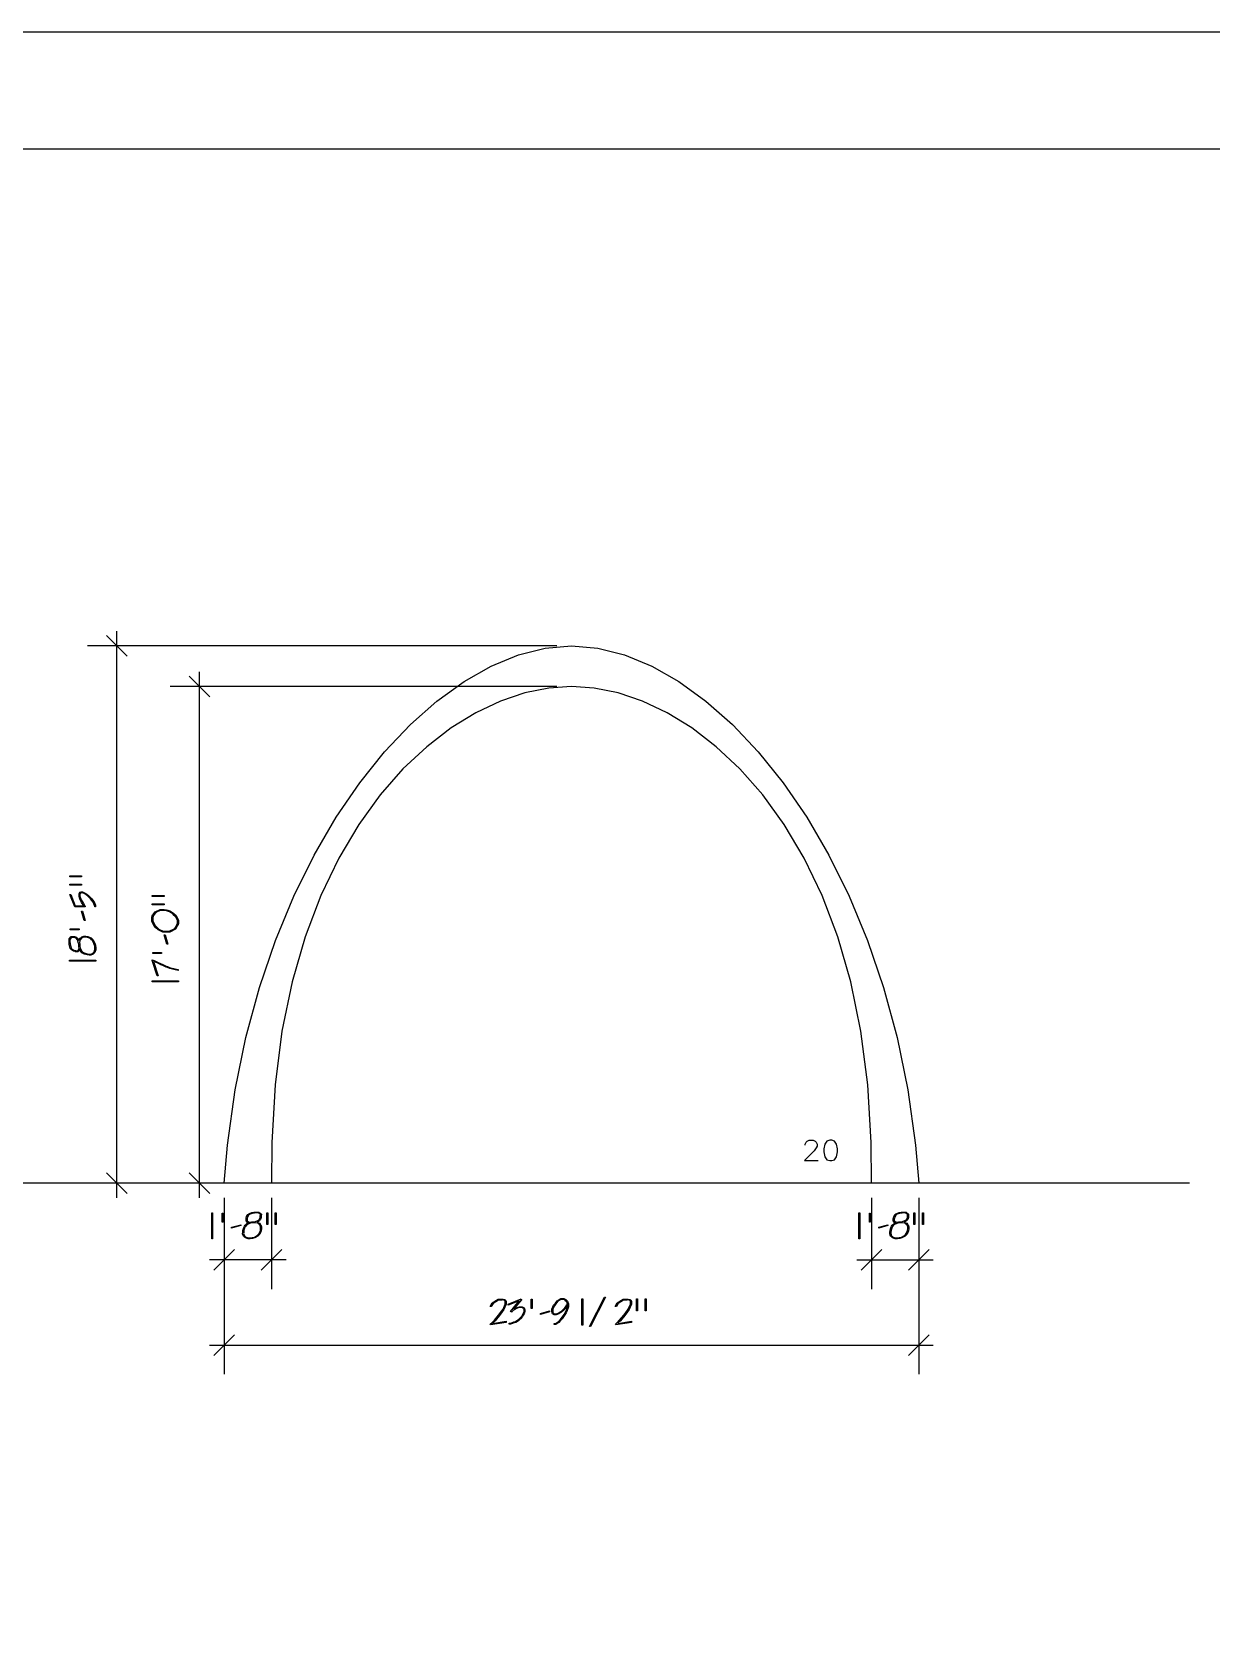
# Model space of a CAD drawing. Extents: x -97.3 to -8.2, y -85.6 to -26.1.
# Drawn here: x -31.03 to -18.53, y -43.04 to -26.12 of the extents above; entities that cross this region are included whole.
import ezdxf

# ---------------------------------------------------------------- set-up
doc = ezdxf.new("R2010")
doc.units = 0
for name, color, linetype in [('ARCHES', 18, 'CONTINUOUS'), ('DIMENSION', 18, 'CONTINUOUS'), ('NONE', 18, 'CONTINUOUS')]:
    doc.layers.add(name, color=color, linetype=linetype)

msp = doc.modelspace()

# ---------------------------------------------------------------- linework, layer by layer
at = {"layer": 'ARCHES'}
msp.add_lwpolyline([(-25.31, -32.631), (-25.031, -32.656), (-24.747, -32.728), (-24.459, -32.847), (-24.17, -33.01), (-23.884, -33.217), (-23.603, -33.466), (-23.329, -33.755), (-23.065, -34.084), (-22.815, -34.449), (-22.581, -34.85), (-22.365, -35.286), (-22.17, -35.754), (-22, -36.253), (-21.857, -36.783), (-21.743, -37.34), (-21.662, -37.925), (-21.627, -38.328), (-21.636, -38.328), (-21.654, -38.328), (-21.679, -38.328), (-21.711, -38.328), (-21.748, -38.328), (-21.789, -38.328), (-21.833, -38.328), (-21.878, -38.328), (-21.923, -38.328), (-21.967, -38.328), (-22.008, -38.328), (-22.045, -38.328), (-22.077, -38.328), (-22.102, -38.328), (-22.12, -38.328), (-22.129, -38.328), (-22.13, -37.896), (-22.166, -37.285), (-22.24, -36.718), (-22.347, -36.195), (-22.486, -35.715), (-22.652, -35.278), (-22.842, -34.882), (-23.053, -34.527), (-23.281, -34.212), (-23.523, -33.937), (-23.775, -33.701), (-24.033, -33.502), (-24.296, -33.342), (-24.558, -33.218), (-24.816, -33.131), (-25.068, -33.079), (-25.31, -33.062), (-25.551, -33.079), (-25.803, -33.131), (-26.062, -33.218), (-26.324, -33.342), (-26.586, -33.502), (-26.845, -33.701), (-27.097, -33.937), (-27.338, -34.212), (-27.566, -34.527), (-27.777, -34.882), (-27.967, -35.278), (-28.133, -35.715), (-28.272, -36.195), (-28.38, -36.718), (-28.453, -37.285), (-28.489, -37.896), (-28.491, -38.328), (-28.5, -38.328), (-28.517, -38.328), (-28.543, -38.328), (-28.575, -38.328), (-28.612, -38.328), (-28.653, -38.328), (-28.697, -38.328), (-28.742, -38.328), (-28.787, -38.328), (-28.83, -38.328), (-28.871, -38.328), (-28.909, -38.328), (-28.941, -38.328), (-28.966, -38.328), (-28.984, -38.328), (-28.992, -38.328), (-28.958, -37.925), (-28.877, -37.34), (-28.763, -36.783), (-28.619, -36.253), (-28.449, -35.754), (-28.255, -35.286), (-28.039, -34.85), (-27.805, -34.449), (-27.554, -34.084), (-27.291, -33.755), (-27.017, -33.466), (-26.736, -33.217), (-26.449, -33.01), (-26.161, -32.847), (-25.873, -32.728), (-25.588, -32.656)], close=True, dxfattribs=at)
at = {"layer": 'DIMENSION'}
for points in [[(-30.132, -32.631), (-30.132, -32.476)], [(-25.465, -32.631), (-30.441, -32.631)], [(-30.022, -32.741), (-30.241, -32.522)], [(-30.132, -38.328), (-30.132, -32.631)], [(-29.145, -33.171), (-29.364, -32.952)], [(-29.255, -33.062), (-29.255, -32.907)], [(-25.465, -33.062), (-29.564, -33.062)], [(-29.255, -38.328), (-29.255, -33.062)], [(-30.241, -38.219), (-30.022, -38.438)], [(-29.364, -38.219), (-29.145, -38.438)], [(-29.147, -38.328), (-30.441, -38.328)], [(-30.132, -38.483), (-30.132, -38.328)], [(-29.147, -38.328), (-29.564, -38.328)], [(-29.255, -38.483), (-29.255, -38.328)], [(-28.992, -38.483), (-28.992, -40.354)], [(-28.992, -38.483), (-28.992, -39.451)], [(-28.491, -38.483), (-28.491, -39.451)], [(-22.129, -38.483), (-22.129, -39.451)], [(-21.627, -38.483), (-21.627, -40.354)], [(-21.627, -38.483), (-21.627, -39.451)], [(-28.883, -39.032), (-29.102, -39.251)], [(-28.6, -39.251), (-28.382, -39.032)], [(-22.019, -39.032), (-22.238, -39.251)], [(-21.737, -39.251), (-21.518, -39.032)], [(-28.992, -39.141), (-29.147, -39.141)], [(-28.491, -39.141), (-28.992, -39.141)], [(-28.336, -39.141), (-28.491, -39.141)], [(-22.283, -39.141), (-22.129, -39.141)], [(-22.129, -39.141), (-21.627, -39.141)], [(-21.627, -39.141), (-21.473, -39.141)], [(-29.147, -40.044), (-28.992, -40.044)], [(-28.883, -39.935), (-29.102, -40.153)], [(-28.992, -40.044), (-21.627, -40.044)], [(-21.737, -40.153), (-21.518, -39.935)], [(-21.627, -40.044), (-21.473, -40.044)]]:
    msp.add_lwpolyline(points, dxfattribs=at)
for points in [[(-30.506, -35.071), (-30.506, -35.081), (-30.631, -35.081), (-30.631, -35.071)], [(-30.631, -35.16), (-30.506, -35.16), (-30.506, -35.17), (-30.631, -35.17)], [(-30.511, -35.24), (-30.51, -35.239), (-30.507, -35.239), (-30.505, -35.239), (-30.495, -35.239), (-30.468, -35.252), (-30.451, -35.265), (-30.433, -35.278), (-30.401, -35.309), (-30.388, -35.326), (-30.373, -35.346), (-30.357, -35.382), (-30.356, -35.399), (-30.366, -35.399), (-30.367, -35.384), (-30.382, -35.35), (-30.396, -35.331), (-30.409, -35.315), (-30.438, -35.286), (-30.455, -35.273), (-30.471, -35.261), (-30.496, -35.249), (-30.504, -35.249), (-30.508, -35.249), (-30.515, -35.253), (-30.518, -35.257), (-30.52, -35.261), (-30.522, -35.269), (-30.522, -35.274), (-30.522, -35.287), (-30.51, -35.323), (-30.497, -35.346), (-30.486, -35.365), (-30.47, -35.388), (-30.466, -35.39), (-30.466, -35.399), (-30.577, -35.397), (-30.63, -35.267), (-30.619, -35.267), (-30.572, -35.387), (-30.482, -35.388), (-30.49, -35.377), (-30.506, -35.351), (-30.513, -35.337), (-30.522, -35.318), (-30.531, -35.286), (-30.531, -35.274), (-30.531, -35.261), (-30.521, -35.244)], [(-29.63, -35.279), (-29.63, -35.289), (-29.755, -35.289), (-29.755, -35.279)], [(-30.495, -35.446), (-30.467, -35.542), (-30.478, -35.542), (-30.505, -35.446)], [(-29.592, -35.435), (-29.569, -35.441), (-29.53, -35.465), (-29.513, -35.484), (-29.496, -35.503), (-29.479, -35.542), (-29.479, -35.563), (-29.479, -35.574), (-29.485, -35.595), (-29.491, -35.605), (-29.509, -35.636), (-29.571, -35.667), (-29.617, -35.667), (-29.643, -35.667), (-29.692, -35.644), (-29.716, -35.62), (-29.739, -35.597), (-29.761, -35.549), (-29.761, -35.523), (-29.761, -35.509), (-29.753, -35.485), (-29.744, -35.474), (-29.724, -35.451), (-29.673, -35.428), (-29.642, -35.428), (-29.63, -35.428), (-29.605, -35.431)], [(-29.755, -35.368), (-29.63, -35.368), (-29.63, -35.379), (-29.755, -35.379)], [(-29.594, -35.445), (-29.607, -35.442), (-29.631, -35.439), (-29.642, -35.439), (-29.671, -35.439), (-29.718, -35.46), (-29.736, -35.481), (-29.744, -35.491), (-29.751, -35.513), (-29.751, -35.525), (-29.751, -35.548), (-29.73, -35.593), (-29.708, -35.614), (-29.687, -35.635), (-29.641, -35.657), (-29.617, -35.657), (-29.575, -35.657), (-29.516, -35.628), (-29.5, -35.6), (-29.494, -35.591), (-29.489, -35.572), (-29.489, -35.562), (-29.489, -35.543), (-29.505, -35.507), (-29.522, -35.49), (-29.537, -35.473), (-29.573, -35.451)], [(-30.532, -35.632), (-30.532, -35.642), (-30.627, -35.642), (-30.627, -35.632)], [(-29.619, -35.696), (-29.591, -35.793), (-29.602, -35.793), (-29.629, -35.696)], [(-30.46, -35.71), (-30.439, -35.713), (-30.405, -35.727), (-30.393, -35.739), (-30.382, -35.75), (-30.365, -35.783), (-30.359, -35.805), (-30.357, -35.813), (-30.354, -35.829), (-30.354, -35.837), (-30.354, -35.854), (-30.363, -35.881), (-30.372, -35.891), (-30.382, -35.902), (-30.408, -35.911), (-30.425, -35.91), (-30.445, -35.908), (-30.477, -35.899), (-30.489, -35.892), (-30.501, -35.885), (-30.52, -35.862), (-30.525, -35.847), (-30.529, -35.861), (-30.546, -35.875), (-30.56, -35.875), (-30.563, -35.875), (-30.57, -35.874), (-30.574, -35.873), (-30.59, -35.869), (-30.613, -35.856), (-30.62, -35.846), (-30.625, -35.839), (-30.633, -35.812), (-30.636, -35.793), (-30.637, -35.786), (-30.638, -35.773), (-30.638, -35.767), (-30.638, -35.739), (-30.616, -35.712), (-30.594, -35.713), (-30.581, -35.714), (-30.56, -35.721), (-30.553, -35.728), (-30.547, -35.733), (-30.537, -35.75), (-30.533, -35.762), (-30.53, -35.75), (-30.519, -35.731), (-30.511, -35.724), (-30.503, -35.717), (-30.483, -35.71), (-30.471, -35.71), (-30.468, -35.71), (-30.463, -35.71)], [(-30.595, -35.724), (-30.612, -35.723), (-30.629, -35.744), (-30.629, -35.766), (-30.629, -35.772), (-30.627, -35.784), (-30.626, -35.791), (-30.623, -35.808), (-30.616, -35.832), (-30.612, -35.839), (-30.606, -35.847), (-30.586, -35.859), (-30.572, -35.863), (-30.569, -35.863), (-30.564, -35.864), (-30.561, -35.864), (-30.546, -35.864), (-30.532, -35.842), (-30.533, -35.819), (-30.533, -35.814), (-30.535, -35.802), (-30.536, -35.793), (-30.54, -35.775), (-30.548, -35.75), (-30.553, -35.744), (-30.559, -35.735), (-30.58, -35.724)], [(-30.462, -35.72), (-30.464, -35.72), (-30.468, -35.72), (-30.471, -35.72), (-30.484, -35.72), (-30.505, -35.73), (-30.512, -35.74), (-30.519, -35.75), (-30.526, -35.776), (-30.525, -35.791), (-30.525, -35.791), (-30.525, -35.792), (-30.525, -35.792), (-30.524, -35.798), (-30.523, -35.81), (-30.522, -35.817), (-30.519, -35.838), (-30.503, -35.868), (-30.491, -35.878), (-30.479, -35.887), (-30.446, -35.898), (-30.424, -35.9), (-30.41, -35.901), (-30.388, -35.893), (-30.379, -35.883), (-30.372, -35.875), (-30.364, -35.852), (-30.364, -35.837), (-30.364, -35.83), (-30.366, -35.815), (-30.368, -35.807), (-30.374, -35.787), (-30.39, -35.756), (-30.4, -35.747), (-30.411, -35.736), (-30.442, -35.723)], [(-30.354, -35.963), (-30.354, -35.973), (-30.632, -35.973), (-30.632, -35.963)], [(-29.755, -35.961), (-29.736, -35.968), (-29.693, -35.987), (-29.669, -35.999), (-29.645, -36.01), (-29.608, -36.027), (-29.595, -36.032), (-29.572, -36.04), (-29.514, -36.056), (-29.48, -36.062), (-29.48, -36.073), (-29.514, -36.066), (-29.571, -36.051), (-29.594, -36.043), (-29.609, -36.038), (-29.644, -36.022), (-29.665, -36.012), (-29.688, -36), (-29.727, -35.983), (-29.742, -35.977), (-29.692, -36.129), (-29.703, -36.129), (-29.755, -35.969)], [(-29.656, -35.882), (-29.656, -35.893), (-29.751, -35.893), (-29.751, -35.882)], [(-29.479, -36.184), (-29.479, -36.194), (-29.756, -36.194), (-29.756, -36.184)], [(-29.115, -38.918), (-29.125, -38.918), (-29.125, -38.641), (-29.115, -38.641)], [(-29.004, -38.741), (-29.015, -38.741), (-29.015, -38.646), (-29.004, -38.646)], [(-28.597, -38.812), (-28.599, -38.834), (-28.614, -38.868), (-28.625, -38.88), (-28.636, -38.891), (-28.669, -38.908), (-28.691, -38.914), (-28.699, -38.916), (-28.716, -38.918), (-28.724, -38.918), (-28.74, -38.918), (-28.767, -38.909), (-28.777, -38.9), (-28.788, -38.891), (-28.798, -38.865), (-28.796, -38.848), (-28.795, -38.828), (-28.786, -38.796), (-28.779, -38.784), (-28.771, -38.772), (-28.749, -38.753), (-28.734, -38.747), (-28.747, -38.744), (-28.761, -38.726), (-28.761, -38.713), (-28.761, -38.71), (-28.76, -38.702), (-28.759, -38.699), (-28.756, -38.682), (-28.742, -38.659), (-28.733, -38.653), (-28.725, -38.648), (-28.698, -38.639), (-28.679, -38.636), (-28.672, -38.635), (-28.66, -38.634), (-28.654, -38.634), (-28.625, -38.634), (-28.598, -38.656), (-28.6, -38.679), (-28.601, -38.692), (-28.608, -38.712), (-28.614, -38.72), (-28.619, -38.726), (-28.637, -38.736), (-28.648, -38.74), (-28.636, -38.743), (-28.617, -38.753), (-28.61, -38.762), (-28.603, -38.77), (-28.596, -38.79), (-28.596, -38.802), (-28.596, -38.804), (-28.596, -38.81)], [(-28.61, -38.678), (-28.609, -38.661), (-28.63, -38.644), (-28.653, -38.644), (-28.658, -38.644), (-28.671, -38.645), (-28.677, -38.647), (-28.695, -38.65), (-28.719, -38.657), (-28.725, -38.661), (-28.734, -38.666), (-28.746, -38.686), (-28.749, -38.701), (-28.75, -38.704), (-28.75, -38.709), (-28.75, -38.712), (-28.75, -38.727), (-28.728, -38.741), (-28.706, -38.74), (-28.701, -38.739), (-28.688, -38.738), (-28.68, -38.737), (-28.662, -38.733), (-28.637, -38.725), (-28.63, -38.72), (-28.621, -38.714), (-28.611, -38.693)], [(-28.531, -38.642), (-28.531, -38.767), (-28.541, -38.767), (-28.541, -38.642)], [(-28.441, -38.767), (-28.452, -38.767), (-28.452, -38.642), (-28.441, -38.642)], [(-22.251, -38.918), (-22.261, -38.918), (-22.261, -38.641), (-22.251, -38.641)], [(-22.141, -38.741), (-22.151, -38.741), (-22.151, -38.646), (-22.141, -38.646)], [(-21.733, -38.812), (-21.736, -38.834), (-21.75, -38.868), (-21.762, -38.88), (-21.772, -38.891), (-21.805, -38.908), (-21.827, -38.914), (-21.836, -38.916), (-21.852, -38.918), (-21.86, -38.918), (-21.877, -38.918), (-21.904, -38.909), (-21.914, -38.9), (-21.925, -38.891), (-21.934, -38.865), (-21.933, -38.848), (-21.931, -38.828), (-21.922, -38.796), (-21.915, -38.784), (-21.908, -38.772), (-21.885, -38.753), (-21.87, -38.747), (-21.884, -38.744), (-21.898, -38.726), (-21.898, -38.713), (-21.898, -38.71), (-21.897, -38.702), (-21.896, -38.699), (-21.892, -38.682), (-21.879, -38.659), (-21.869, -38.653), (-21.861, -38.648), (-21.835, -38.639), (-21.815, -38.636), (-21.809, -38.635), (-21.796, -38.634), (-21.79, -38.634), (-21.762, -38.634), (-21.735, -38.656), (-21.736, -38.679), (-21.737, -38.692), (-21.744, -38.712), (-21.75, -38.72), (-21.756, -38.726), (-21.773, -38.736), (-21.785, -38.74), (-21.773, -38.743), (-21.754, -38.753), (-21.746, -38.762), (-21.739, -38.77), (-21.732, -38.79), (-21.732, -38.802), (-21.732, -38.804), (-21.733, -38.81)], [(-21.746, -38.678), (-21.745, -38.661), (-21.767, -38.644), (-21.789, -38.644), (-21.795, -38.644), (-21.807, -38.645), (-21.814, -38.647), (-21.831, -38.65), (-21.855, -38.657), (-21.862, -38.661), (-21.87, -38.666), (-21.882, -38.686), (-21.885, -38.701), (-21.886, -38.704), (-21.887, -38.709), (-21.887, -38.712), (-21.887, -38.727), (-21.864, -38.741), (-21.842, -38.74), (-21.837, -38.739), (-21.824, -38.738), (-21.816, -38.737), (-21.798, -38.733), (-21.773, -38.725), (-21.767, -38.72), (-21.757, -38.714), (-21.747, -38.693)], [(-21.667, -38.642), (-21.667, -38.767), (-21.678, -38.767), (-21.678, -38.642)], [(-21.578, -38.767), (-21.588, -38.767), (-21.588, -38.642), (-21.578, -38.642)], [(-28.818, -38.778), (-28.915, -38.806), (-28.915, -38.795), (-28.818, -38.768)], [(-28.607, -38.811), (-28.607, -38.809), (-28.606, -38.804), (-28.606, -38.802), (-28.606, -38.789), (-28.616, -38.768), (-28.627, -38.761), (-28.637, -38.753), (-28.662, -38.747), (-28.677, -38.747), (-28.677, -38.747), (-28.678, -38.747), (-28.679, -38.747), (-28.684, -38.749), (-28.697, -38.75), (-28.704, -38.75), (-28.724, -38.754), (-28.754, -38.77), (-28.764, -38.782), (-28.773, -38.794), (-28.784, -38.827), (-28.786, -38.849), (-28.787, -38.863), (-28.779, -38.885), (-28.77, -38.893), (-28.761, -38.901), (-28.738, -38.908), (-28.724, -38.908), (-28.716, -38.908), (-28.701, -38.906), (-28.694, -38.904), (-28.673, -38.899), (-28.643, -38.883), (-28.633, -38.873), (-28.623, -38.862), (-28.609, -38.831)], [(-21.955, -38.778), (-22.051, -38.806), (-22.051, -38.795), (-21.955, -38.768)], [(-21.743, -38.811), (-21.743, -38.809), (-21.743, -38.804), (-21.743, -38.802), (-21.743, -38.789), (-21.753, -38.768), (-21.763, -38.761), (-21.773, -38.753), (-21.798, -38.747), (-21.814, -38.747), (-21.814, -38.747), (-21.814, -38.747), (-21.815, -38.747), (-21.821, -38.749), (-21.833, -38.75), (-21.84, -38.75), (-21.86, -38.754), (-21.891, -38.77), (-21.9, -38.782), (-21.91, -38.794), (-21.921, -38.827), (-21.922, -38.849), (-21.924, -38.863), (-21.916, -38.885), (-21.906, -38.893), (-21.898, -38.901), (-21.875, -38.908), (-21.86, -38.908), (-21.853, -38.908), (-21.838, -38.906), (-21.83, -38.904), (-21.81, -38.899), (-21.779, -38.883), (-21.769, -38.873), (-21.759, -38.862), (-21.746, -38.831)], [(-26.001, -39.592), (-26.001, -39.611), (-26.026, -39.666), (-26.051, -39.702), (-26.072, -39.732), (-26.118, -39.786), (-26.142, -39.81), (-26.143, -39.811), (-26.146, -39.814), (-26.147, -39.815), (-26.003, -39.792), (-26.003, -39.803), (-26.167, -39.829), (-26.171, -39.822), (-26.167, -39.819), (-26.156, -39.809), (-26.15, -39.803), (-26.126, -39.78), (-26.082, -39.727), (-26.061, -39.697), (-26.036, -39.662), (-26.012, -39.61), (-26.012, -39.594), (-26.012, -39.58), (-26.029, -39.566), (-26.046, -39.567), (-26.085, -39.568), (-26.142, -39.603), (-26.161, -39.636), (-26.173, -39.636), (-26.152, -39.598), (-26.088, -39.558), (-26.046, -39.557), (-26.036, -39.556), (-26.019, -39.561), (-26.013, -39.566), (-26.006, -39.571), (-26.001, -39.583)], [(-25.81, -39.653), (-25.807, -39.658), (-25.803, -39.669), (-25.803, -39.676), (-25.803, -39.687), (-25.812, -39.713), (-25.821, -39.728), (-25.829, -39.741), (-25.849, -39.766), (-25.861, -39.777), (-25.871, -39.786), (-25.899, -39.803), (-25.918, -39.81), (-25.934, -39.816), (-25.958, -39.822), (-25.967, -39.822), (-25.968, -39.822), (-25.97, -39.821), (-25.971, -39.821), (-25.971, -39.811), (-25.97, -39.811), (-25.967, -39.811), (-25.966, -39.811), (-25.957, -39.811), (-25.934, -39.805), (-25.92, -39.799), (-25.903, -39.793), (-25.877, -39.778), (-25.868, -39.769), (-25.857, -39.758), (-25.838, -39.736), (-25.83, -39.724), (-25.821, -39.71), (-25.813, -39.687), (-25.813, -39.678), (-25.813, -39.672), (-25.815, -39.664), (-25.818, -39.66), (-25.823, -39.653), (-25.839, -39.647), (-25.849, -39.647), (-25.863, -39.647), (-25.894, -39.657), (-25.911, -39.667), (-25.928, -39.676), (-25.944, -39.69), (-25.944, -39.695), (-25.957, -39.688), (-25.864, -39.574), (-25.981, -39.62), (-25.981, -39.609), (-25.845, -39.555), (-25.841, -39.563), (-25.92, -39.66), (-25.899, -39.649), (-25.862, -39.638), (-25.846, -39.638), (-25.834, -39.638), (-25.816, -39.646)], [(-25.728, -39.655), (-25.738, -39.655), (-25.738, -39.559), (-25.728, -39.559)], [(-25.492, -39.826), (-25.492, -39.816), (-25.478, -39.814), (-25.447, -39.794), (-25.429, -39.776), (-25.414, -39.759), (-25.387, -39.72), (-25.375, -39.697), (-25.364, -39.675), (-25.352, -39.639), (-25.352, -39.624), (-25.352, -39.609), (-25.36, -39.586), (-25.369, -39.577), (-25.376, -39.569), (-25.394, -39.561), (-25.405, -39.561), (-25.422, -39.561), (-25.457, -39.583), (-25.474, -39.606), (-25.491, -39.627), (-25.507, -39.665), (-25.507, -39.682), (-25.507, -39.686), (-25.506, -39.694), (-25.504, -39.697), (-25.501, -39.705), (-25.489, -39.714), (-25.48, -39.714), (-25.47, -39.714), (-25.445, -39.703), (-25.429, -39.692), (-25.417, -39.683), (-25.392, -39.661), (-25.381, -39.648), (-25.37, -39.636), (-25.358, -39.619), (-25.357, -39.614), (-25.354, -39.626), (-25.355, -39.632), (-25.367, -39.65), (-25.379, -39.662), (-25.39, -39.674), (-25.415, -39.695), (-25.429, -39.704), (-25.445, -39.714), (-25.471, -39.725), (-25.482, -39.725), (-25.494, -39.725), (-25.51, -39.713), (-25.514, -39.701), (-25.515, -39.698), (-25.517, -39.69), (-25.517, -39.685), (-25.517, -39.665), (-25.499, -39.622), (-25.481, -39.6), (-25.462, -39.575), (-25.424, -39.551), (-25.404, -39.551), (-25.391, -39.551), (-25.37, -39.56), (-25.361, -39.569), (-25.352, -39.579), (-25.342, -39.606), (-25.342, -39.624), (-25.342, -39.639), (-25.354, -39.678), (-25.366, -39.702), (-25.379, -39.725), (-25.408, -39.767), (-25.425, -39.784), (-25.443, -39.803), (-25.477, -39.825)], [(-25.19, -39.832), (-25.2, -39.832), (-25.2, -39.554), (-25.19, -39.554)], [(-24.95, -39.537), (-25.108, -39.847), (-25.119, -39.847), (-24.961, -39.537)], [(-24.673, -39.592), (-24.673, -39.611), (-24.699, -39.666), (-24.724, -39.702), (-24.745, -39.732), (-24.79, -39.786), (-24.815, -39.81), (-24.816, -39.811), (-24.818, -39.814), (-24.82, -39.815), (-24.675, -39.792), (-24.675, -39.803), (-24.84, -39.829), (-24.843, -39.822), (-24.839, -39.819), (-24.829, -39.809), (-24.822, -39.803), (-24.799, -39.78), (-24.754, -39.727), (-24.733, -39.697), (-24.709, -39.662), (-24.685, -39.61), (-24.685, -39.594), (-24.685, -39.58), (-24.702, -39.566), (-24.719, -39.567), (-24.758, -39.568), (-24.815, -39.603), (-24.834, -39.636), (-24.846, -39.636), (-24.824, -39.598), (-24.761, -39.558), (-24.719, -39.557), (-24.708, -39.556), (-24.691, -39.561), (-24.685, -39.566), (-24.679, -39.571), (-24.673, -39.583)], [(-24.609, -39.555), (-24.609, -39.68), (-24.619, -39.68), (-24.619, -39.555)], [(-24.519, -39.68), (-24.529, -39.68), (-24.529, -39.555), (-24.519, -39.555)], [(-25.542, -39.692), (-25.638, -39.719), (-25.638, -39.708), (-25.542, -39.681)]]:
    msp.add_lwpolyline(points, close=True, dxfattribs=at)
at = {"layer": 'NONE'}
for points in [[(-97.313, -26.124), (-8.161, -26.124), (-8.161, -85.559), (-97.313, -85.559)], [(-94.836, -27.363), (-13.733, -27.363), (-13.733, -84.321), (-94.836, -84.321)], [(-22.55, -38.089), (-22.519, -38.079), (-22.498, -38.048), (-22.488, -37.996), (-22.488, -37.965), (-22.498, -37.913), (-22.519, -37.882), (-22.55, -37.872), (-22.571, -37.872), (-22.602, -37.882), (-22.623, -37.913), (-22.633, -37.965), (-22.633, -37.996), (-22.623, -38.048), (-22.602, -38.079), (-22.571, -38.089)]]:
    msp.add_lwpolyline(points, close=True, dxfattribs=at)
for points in [[(-22.83, -37.924), (-22.83, -37.913), (-22.82, -37.893), (-22.809, -37.882), (-22.789, -37.872), (-22.747, -37.872), (-22.726, -37.882), (-22.716, -37.893), (-22.706, -37.913), (-22.706, -37.934), (-22.716, -37.955), (-22.737, -37.986), (-22.84, -38.089), (-22.695, -38.089)], [(-18.756, -38.328), (-92.739, -38.328)]]:
    msp.add_lwpolyline(points, dxfattribs=at)

doc.saveas('drawing.dxf')
